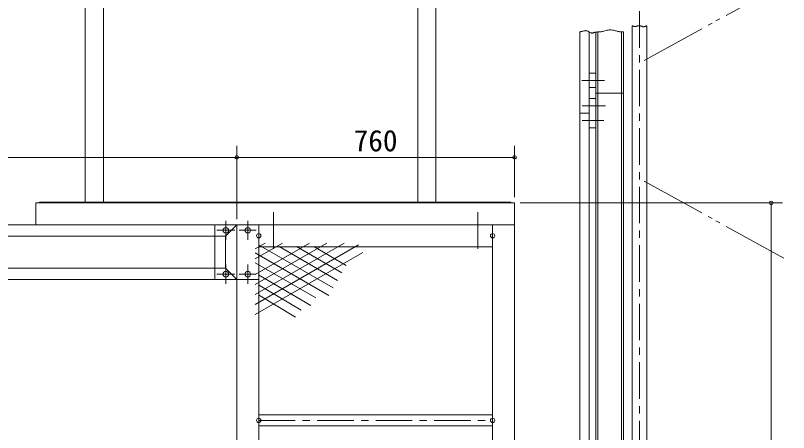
# Model space of a CAD drawing. Units: millimetres, scale not verified. Extents: x -4246 to 7230, y -3649 to 4339.
# Drawn here: x 1223 to 3339, y 269 to 1409 of the extents above; entities that cross this region are included whole.
import ezdxf
from ezdxf.enums import TextEntityAlignment as Align

# ---------------------------------------------------------------- set-up
doc = ezdxf.new("R2010")
doc.units = ezdxf.units.MM
doc.header["$LTSCALE"] = 20
doc.header["$PDMODE"] = 32
doc.header["$PDSIZE"] = 10
doc.linetypes.add('CHAIN1', pattern=[8, 5, -1, 1, -1])
doc.linetypes.add('DOUBLE_CHAIN2', pattern=[12.8, 9, -1, 0.6, -0.6, 0.6, -1])
for name, color, linetype, lineweight in [('0-7_ﾗッｸ', 6, 'Continuous', 18), ('0-8_ﾚｰﾙ', 134, 'Continuous', 18), ('0-A_仮想線', 3, 'DOUBLE_CHAIN2', 18), ('0-D_外形線', 5, 'Continuous', 18), ('0-E_寸法', 5, 'Continuous', 18), ('0-F_寸法線', 7, 'Continuous', 18), ('1-0_中心線', 1, 'CHAIN1', 18), ('1-2_補助', 5, 'Continuous', 18), ('1-3_補助線', 5, 'Continuous', 18)]:
    doc.layers.add(name, color=color, linetype=linetype, lineweight=lineweight)
doc.styles.add('ＭＳ ゴシック', font='')
doc.styles.get('ＭＳ ゴシック').set_extended_font_data('MS Gothic')

msp = doc.modelspace()

# ---------------------------------------------------------------- linework, layer by layer
at = {"layer": '0-7_ﾗッｸ'}
for p, q in [((2768.11, 1364.46), (2768.11, 1043.62)), ((2793.11, 1364.46), (2793.11, 1043.62)), ((2793.11, 1141.98), (2768.11, 1141.98)), ((2793.11, 1141.98), (2774.11, 1141.98)), ((2768.11, 1043.62), (2768.11, 606.98)), ((2793.11, 1043.62), (2793.11, 606.98)), ((2768.11, 606.98), (2768.11, -901.02)), ((2793.11, 606.98), (2793.11, -901.02))]:
    msp.add_line(p, q, dxfattribs=at)
at = {"layer": '0-8_ﾚｰﾙ'}
for p, q in [((2812.11, 1043.62), (2812.11, 1364.46)), ((2817.11, 1043.62), (2817.11, 1364.46)), ((2882.11, 1043.62), (2882.11, 1364.46)), ((2887.11, 1043.62), (2887.11, 1364.46)), ((2793.11, 1211.98), (2812.11, 1211.98)), ((2887.11, 1196.98), (2812.11, 1196.98)), ((2812.11, 1181.98), (2793.11, 1181.98)), ((2793.11, 1101.98), (2793.11, 1181.98)), ((2812.11, 1101.98), (2793.11, 1101.98)), ((2812.11, 661.98), (2812.11, 1043.62)), ((2817.11, 661.98), (2817.11, 1043.62)), ((2882.11, 661.98), (2882.11, 1043.62)), ((2887.11, 661.98), (2887.11, 1043.62)), ((2812.11, -846.02), (2812.11, 661.98)), ((2817.11, -846.02), (2817.11, 661.98)), ((2882.11, -846.02), (2882.11, 661.98)), ((2887.11, -846.02), (2887.11, 661.98))]:
    msp.add_line(p, q, dxfattribs=at)
msp.add_lwpolyline([(2793.11, 1211.98), (2793.11, 1251.98), (2812.11, 1251.98)], dxfattribs=at)
at = {"layer": '0-A_仮想線'}
for p, q in [((2943.88, 1286.44), (3339.13, 1503.52)), ((2943.88, 955.9), (3339.13, 738.82))]:
    msp.add_line(p, q, dxfattribs=at)
at = {"layer": '0-D_外形線'}
for p, q in [((1414.18, 1829.16), (1414.18, 899.16)), ((1464.18, 1829.16), (1464.18, 899.16)), ((2324.18, 1829.16), (2324.18, 899.16)), ((2374.18, 1829.16), (2374.18, 899.16)), ((2589.18, 896.86), (1279.18, 896.86)), ((1279.18, 836.86), (1279.18, 896.86)), ((2579.18, 899.16), (1289.18, 899.16)), ((1289.18, 896.86), (1289.18, 899.16)), ((2579.18, 896.86), (2579.18, 899.16)), ((2589.18, 836.86), (2589.18, 896.86)), ((2589.18, 836.86), (1279.18, 836.86))]:
    msp.add_line(p, q, dxfattribs=at)
for points in [[(2910.95, -2519.02), (2910.95, 1034.42), (2910.95, 1381.28)], [(2950.95, -2519.02), (2950.95, 1034.42), (2950.95, 1381.28)]]:
    msp.add_lwpolyline(points, dxfattribs=at)
at = {"layer": '0-E_寸法', "color": 7}
for p, q in [((1829.18, 852.49), (1829.18, 1052.55)), ((2589.18, 912.49), (2589.18, 1052.55)), ((1829.18, 1021.3), (2589.18, 1021.3)), ((2526.68, 1021.3), (1891.68, 1021.3))]:
    msp.add_line(p, q, dxfattribs=at)
for p in [(1829.18, 1021.3), (2589.18, 1021.3)]:
    msp.add_point(p, dxfattribs=at)
at = {"layer": '0-F_寸法線'}
for p, q in [((1829.18, 852.49), (1829.18, 1052.55)), ((1829.18, 1021.3), (-2110.82, 1021.3)), ((-2048.32, 1021.3), (1766.68, 1021.3)), ((2604.81, 896.86), (3323.06, 896.86)), ((3291.81, 896.86), (3291.81, -1508.14)), ((3291.81, -1445.64), (3291.81, 834.36))]:
    msp.add_line(p, q, dxfattribs=at)
for p in [(1829.18, 1021.3), (3291.81, 896.86)]:
    msp.add_point(p, dxfattribs=at)
at = {"layer": '1-0_中心線'}
for p, q in [((2930.95, -2519.02), (2930.95, 2124.72)), ((2773.44, 1231.98), (2835.61, 1231.98)), ((2838.09, 1161.98), (2773.98, 1161.98)), ((2833.67, 1121.98), (2773.98, 1121.98))]:
    msp.add_line(p, q, dxfattribs=at)
at = {"layer": '1-2_補助', "color": 1, "linetype": 'CHAIN1'}
for p, q in [((1799.18, 796.86), (1799.18, 846.86)), ((1824.18, 821.86), (1774.18, 821.86)), ((1799.18, 726.86), (1799.18, 676.86)), ((1824.18, 701.86), (1774.18, 701.86))]:
    msp.add_line(p, q, dxfattribs=at)
at = {"layer": '1-2_補助'}
for p, q in [((1798.18, 805.86), (1829.18, 836.86)), ((1829.18, 836.86), (1829.18, 686.86)), ((1798.18, 805.86), (1798.18, 717.86)), ((-2079.82, 717.86), (1798.18, 717.86)), ((1798.18, 717.86), (1829.18, 686.86)), ((-2110.82, 686.86), (1829.18, 686.86))]:
    msp.add_line(p, q, dxfattribs=at)
for points in [[(1829.18, 836.86), (-2110.82, 836.86), (-2110.82, 686.86)], [(1798.18, 805.86), (-2079.82, 805.86), (-2079.82, 717.86)]]:
    msp.add_lwpolyline(points, dxfattribs=at)
for centre in [(1799.18, 821.86), (1799.18, 701.86)]:
    msp.add_circle(centre, 7.5, dxfattribs=at)
at = {"layer": '1-3_補助線', "color": 1, "linetype": 'CHAIN1'}
for p, q in [((1929.18, 871.47), (1929.18, 764.04)), ((2489.18, 871.47), (2489.18, 764.04)), ((1799.18, 795.57), (1799.18, 848.16)), ((1859.18, 848.16), (1859.18, 795.57)), ((1859.18, 795.57), (1859.18, 848.16)), ((1775.99, 821.86), (1822.38, 821.86)), ((1835.99, 821.86), (1882.38, 821.86)), ((1882.38, 821.86), (1835.99, 821.86)), ((1799.18, 728.16), (1799.18, 675.57)), ((1859.18, 728.16), (1859.18, 675.57)), ((1859.18, 728.16), (1859.18, 675.57)), ((1775.99, 701.86), (1822.38, 701.86)), ((1835.99, 701.86), (1882.38, 701.86)), ((1882.38, 701.86), (1835.99, 701.86)), ((1889.18, 301.86), (2529.18, 301.86))]:
    msp.add_line(p, q, dxfattribs=at)
at = {"layer": '1-3_補助線'}
for p, q in [((1829.18, 836.86), (1829.18, -1413.14)), ((1889.18, 836.86), (1829.18, 836.86)), ((1889.18, 836.86), (1889.18, -1413.14)), ((2529.18, 836.86), (1889.18, 836.86)), ((2529.18, -1413.14), (2529.18, 836.86)), ((2529.18, 836.86), (2589.18, 836.86)), ((2589.18, 836.86), (2589.18, -1413.14)), ((2529.18, 776.86), (1889.18, 776.86)), ((1889.18, 316.86), (2529.18, 316.86)), ((1889.18, 286.86), (2529.18, 286.86))]:
    msp.add_line(p, q, dxfattribs=at)
at = {"layer": '1-3_補助線', "color": 7}
for p, q in [((1879.18, 673.48), (2075.57, 786.86)), ((1879.18, 646.04), (2123.09, 786.86)), ((1879.18, 700.91), (2028.05, 786.86)), ((1879.18, 743.49), (1954.3, 786.86)), ((1879.18, 770.93), (1906.78, 786.86)), ((1879.18, 618.61), (2162.07, 781.93)), ((1888.78, 782.28), (2093.25, 664.24)), ((1945, 777.26), (2105.13, 684.81)), ((1992.52, 777.26), (2117.01, 705.39)), ((2040.04, 777.26), (2128.89, 725.97)), ((1879.18, 591.17), (2173.95, 761.36)), ((1879.18, 760.39), (2081.37, 643.66)), ((1879.18, 732.92), (2045.22, 637.58)), ((1888.78, 699.98), (2031.96, 616.38)), ((1888.78, 672.54), (2005.43, 603.12)), ((1888.78, 645.11), (1989.51, 584.57))]:
    msp.add_line(p, q, dxfattribs=at)
at = {"layer": '1-3_補助線', "color": 134}
for points in [[(2915.82, 1379.79), (2915.13, 1379.98), (2914.51, 1380.17), (2913.94, 1380.35), (2913.42, 1380.51), (2912.96, 1380.66), (2912.56, 1380.78), (2912.2, 1380.89), (2911.9, 1380.99), (2911.65, 1381.07), (2910.95, 1381.28)], [(2950.95, 1381.28), (2950.44, 1381.07), (2950.23, 1380.98), (2949.97, 1380.86), (2949.66, 1380.73), (2949.3, 1380.58), (2948.88, 1380.4), (2948.42, 1380.2), (2947.9, 1379.98), (2947.32, 1379.73), (2946.69, 1379.46), (2946, 1379.19), (2945.26, 1378.94), (2944.46, 1378.72), (2943.6, 1378.56), (2942.69, 1378.48), (2941.71, 1378.5), (2940.68, 1378.64), (2939.59, 1378.9), (2938.45, 1379.27), (2937.27, 1379.7), (2936.05, 1380.15), (2934.8, 1380.58), (2933.53, 1380.96), (2932.24, 1381.25), (2930.94, 1381.4), (2929.64, 1381.39), (2928.35, 1381.25), (2927.07, 1381), (2925.81, 1380.69), (2924.59, 1380.34), (2923.4, 1380), (2922.25, 1379.7), (2921.15, 1379.47), (2920.12, 1379.34), (2919.14, 1379.31), (2918.22, 1379.35), (2917.36, 1379.45), (2916.56, 1379.61), (2915.82, 1379.79)], [(2814.55, 1364.11), (2812.62, 1363.96), (2810.84, 1363.72), (2809.21, 1363.36), (2807.71, 1362.91), (2806.31, 1362.43), (2804.99, 1361.98), (2803.71, 1361.59), (2802.46, 1361.33), (2801.2, 1361.24), (2799.9, 1361.38), (2798.56, 1361.77), (2797.16, 1362.38), (2795.72, 1363.15), (2794.26, 1364.01), (2792.77, 1364.9), (2791.27, 1365.75), (2789.78, 1366.52), (2788.3, 1367.13), (2786.83, 1367.55), (2785.4, 1367.77), (2783.98, 1367.84), (2782.59, 1367.77), (2781.23, 1367.6), (2779.9, 1367.36), (2778.61, 1367.07), (2777.34, 1366.76), (2776.11, 1366.45), (2774.94, 1366.16), (2773.82, 1365.88), (2772.77, 1365.62), (2771.81, 1365.38), (2770.96, 1365.17), (2770.21, 1364.98), (2768.11, 1364.46)], [(2887.11, 1364.46), (2886.84, 1364.46), (2886.72, 1364.45), (2886.55, 1364.45), (2886.34, 1364.45), (2886.05, 1364.44), (2885.67, 1364.43), (2885.19, 1364.42), (2884.6, 1364.41), (2883.87, 1364.4), (2882.99, 1364.38), (2881.96, 1364.38), (2880.78, 1364.42), (2879.43, 1364.5), (2877.92, 1364.66), (2876.23, 1364.91), (2874.37, 1365.26), (2872.32, 1365.73), (2870.09, 1366.34), (2867.7, 1367.04), (2865.17, 1367.77), (2862.52, 1368.48), (2859.77, 1369.11), (2856.95, 1369.61), (2854.08, 1369.93), (2851.18, 1370.01), (2848.28, 1369.82), (2845.37, 1369.39), (2842.49, 1368.79), (2839.62, 1368.07), (2836.79, 1367.3), (2834.01, 1366.53), (2831.28, 1365.82), (2828.62, 1365.24), (2826.03, 1364.83), (2823.52, 1364.56), (2821.11, 1364.39), (2818.8, 1364.29), (2816.61, 1364.21), (2814.55, 1364.11)]]:
    msp.add_lwpolyline(points, dxfattribs=at)
at = {"layer": '1-3_補助線'}
msp.add_lwpolyline([(1769.18, 686.86), (1889.18, 686.86), (1889.18, 836.86), (1769.18, 836.86)], close=True, dxfattribs=at)
for centre in [(1799.18, 821.86), (1859.18, 821.86), (1859.18, 821.86), (1799.18, 701.86), (1859.18, 701.86), (1859.18, 701.86)]:
    msp.add_circle(centre, 7.5, dxfattribs=at)
at = {"layer": '1-3_補助線', "color": 7}
for centre in [(1889.18, 806.86), (2529.18, 806.86), (1889.18, 301.86), (2529.18, 301.86)]:
    msp.add_circle(centre, 6, dxfattribs=at)

# ---------------------------------------------------------------- texts
at = {"layer": '0-E_寸法', "color": 7, "style": 'ＭＳ ゴシック'}
msp.add_text('760', height=58.65, dxfattribs=at).set_placement((2149.18, 1020.18), align=Align.BOTTOM_LEFT)

doc.saveas('drawing.dxf')
